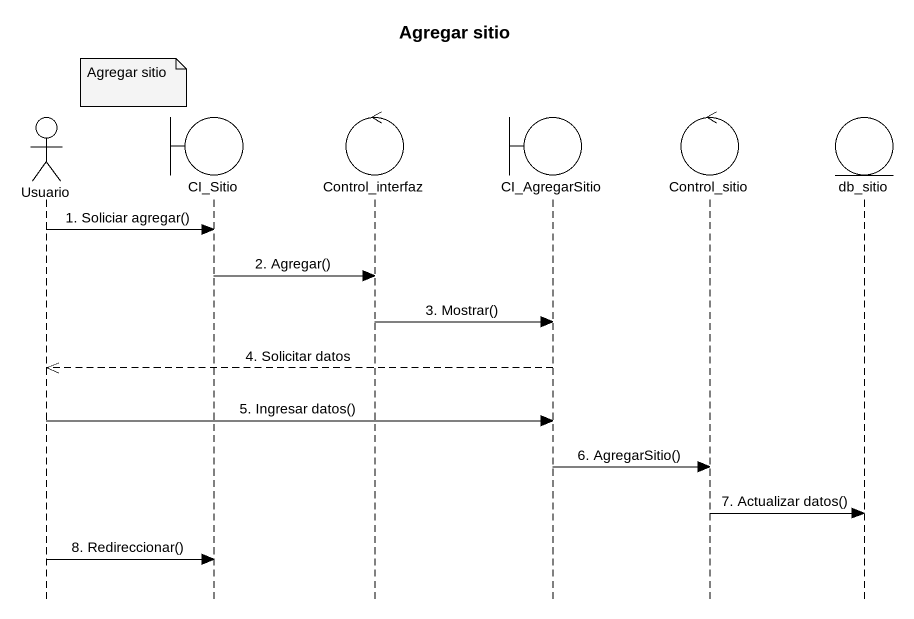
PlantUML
@startuml
title Agregar sitio
hide footbox
actor Usuario
boundary CI_Sitio
control Control_interfaz
boundary CI_AgregarSitio
control Control_sitio
entity db_sitio

note left of CI_Sitio : Agregar sitio
Usuario -> CI_Sitio : 1. Soliciar agregar()
CI_Sitio -> Control_interfaz : 2. Agregar()
Control_interfaz -> CI_AgregarSitio : 3. Mostrar()
CI_AgregarSitio -->> Usuario : 4. Solicitar datos
Usuario -> CI_AgregarSitio : 5. Ingresar datos()
CI_AgregarSitio -> Control_sitio : 6. AgregarSitio()
Control_sitio -> db_sitio : 7. Actualizar datos()
Usuario -> CI_Sitio : 8. Redireccionar()
@enduml
